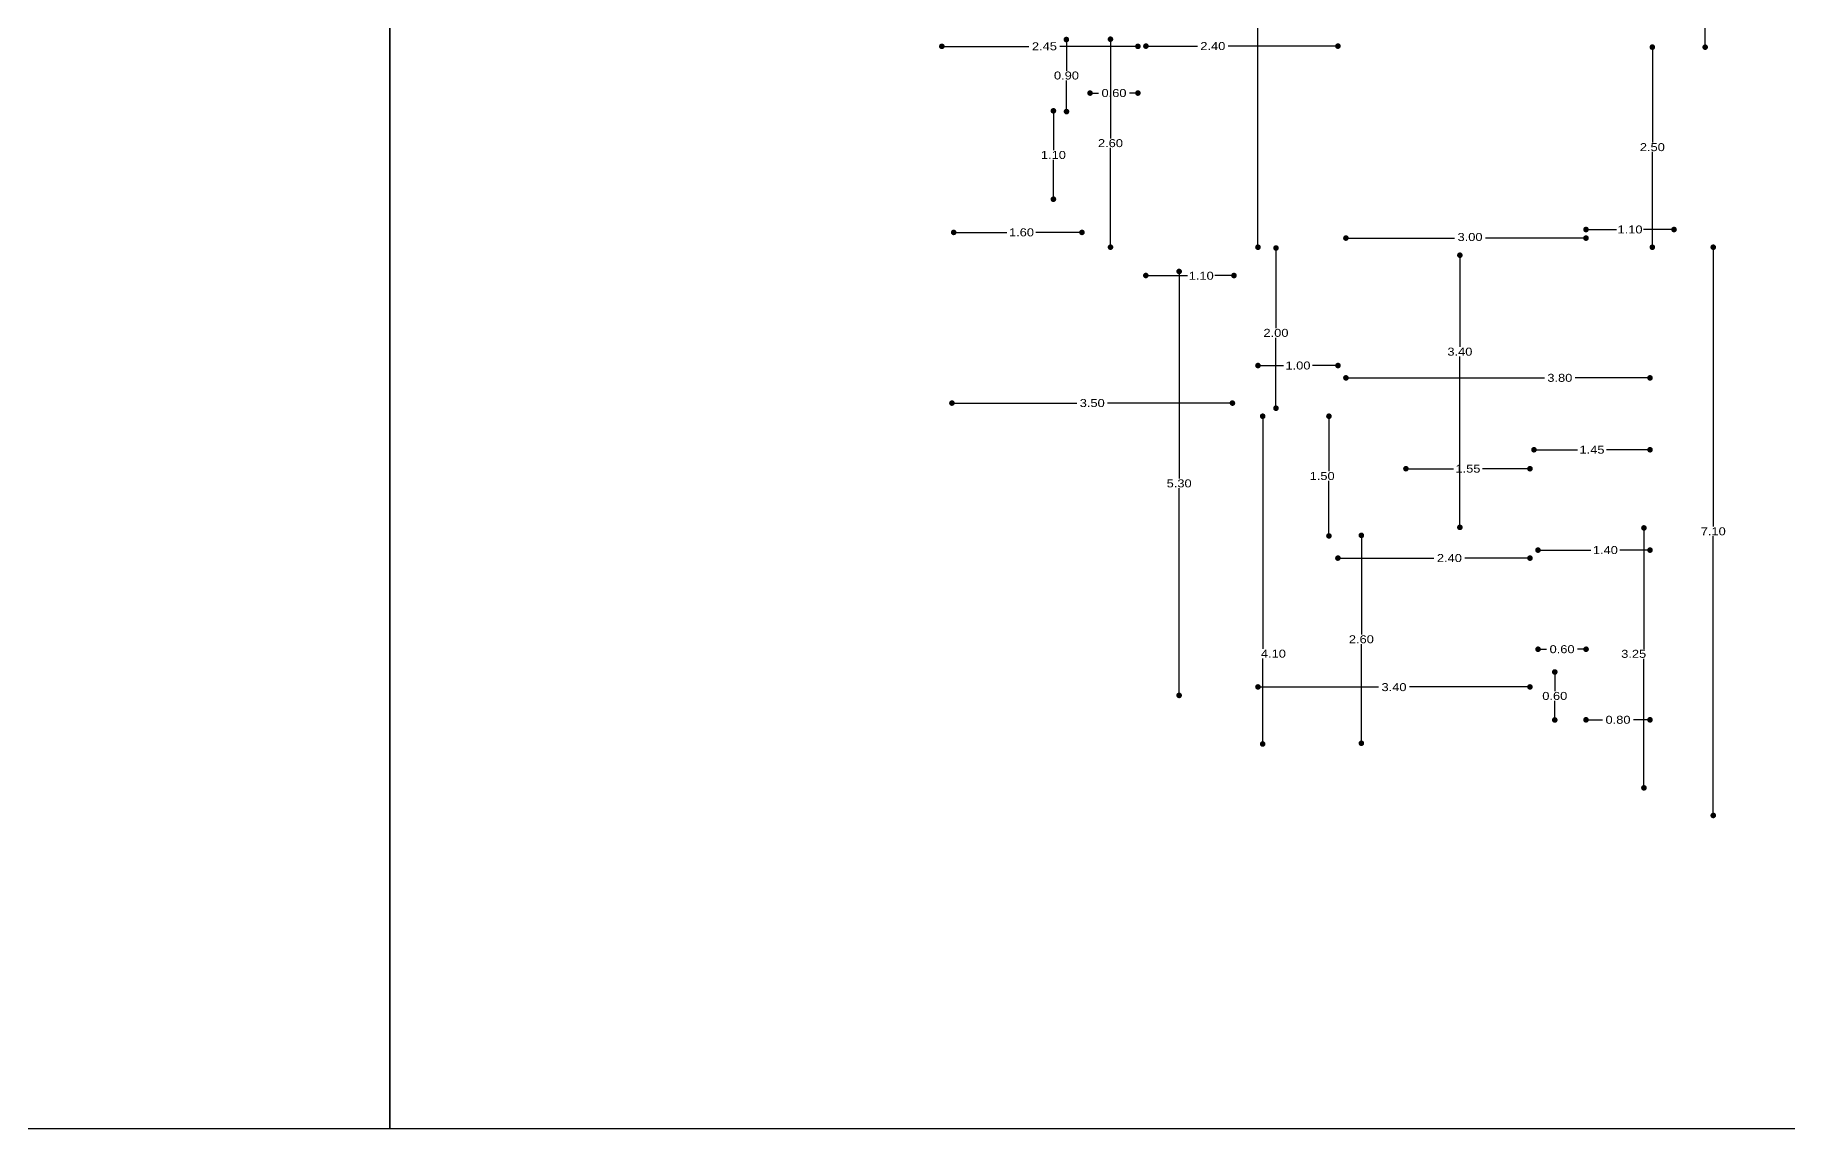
# Model space of a CAD drawing. Header units: metres. Extents: x -92 to 671, y -42 to 91.
# Drawn here: x 401.06 to 422.96, y 42.96 to 56.63 of the extents above; entities that cross this region are included whole.
import ezdxf

# ---------------------------------------------------------------- set-up
doc = ezdxf.new("R2010")
doc.units = ezdxf.units.M
doc.layers.add('01Cotas 1', color=220, linetype='Continuous')
doc.layers.add('01Texto 1', color=220, linetype='Continuous')
doc.styles.add('FUTURA', font='', dxfattribs={"width": 1.2})
doc.styles.get('FUTURA').set_extended_font_data('Futura Bk BT')
doc.dimstyles.new('50', dxfattribs={"dimscale": 0, "dimtxt": 0.1, "dimasz": 0.07, "dimexe": 0.2, "dimexo": 0.2, "dimgap": 0.01, "dimtad": 0, "dimtih": 1, "dimtoh": 1, "dimzin": 0, "dimdsep": 46, "dimtxsty": 'FUTURA', "dimblk": 'DOT', "dimcen": 0.1, "dimse1": 1, "dimse2": 1, "dimazin": 0, "dimtfac": 1, "dimtmove": 2, "dimatfit": 2, "dimldrblk": 'DOT', "dimfxl": 1, "dimtolj": 1, "dimarcsym": 0})

# ---------------------------------------------------------------- blocks, each defined once
blk = doc.blocks.new('_DOT')
at = {"color": 0, "linetype": 'ByBlock'}
blk.add_line((-0.5, 0), (-1, 0), dxfattribs=at)
at = {"color": 0, "linetype": 'ByBlock', "const_width": 0.5}
blk.add_lwpolyline([(-0.25, 0, 1), (0.25, 0, 1)], format="xyb", close=True, dxfattribs=at)
blk = doc.blocks.new('*D592')
at = {"layer": '01Cotas 1', "color": 0, "lineweight": -2, "transparency": 16777216}
for p, q in [((413.784, 55.608), (413.784, 55.186)), ((413.784, 54.644), (413.784, 55.066))]:
    blk.add_line(p, q, dxfattribs=at)
at = {"layer": 'DEFPOINTS', "color": 0, "transparency": 16777216}
for p in [(413.739, 55.678), (413.784, 55.678), (413.739, 54.574)]:
    blk.add_point(p, dxfattribs=at)
at = {"layer": '01Cotas 1', "color": 0, "lineweight": -2, "transparency": 16777216, "xscale": 0.07, "yscale": 0.07, "zscale": 0.07}
for p, rotation in [((413.784, 55.678), 90), ((413.784, 54.574), 270)]:
    blk.add_blockref('_DOT', p, dxfattribs=dict(at, rotation=rotation))
at = {"layer": '01Cotas 1', "color": 0, "transparency": 16777216, "insert": (413.784, 55.126), "char_height": 0.1, "attachment_point": 5, "style": 'FUTURA'}
blk.add_mtext('\\A1;1.10', dxfattribs=at)
blk = doc.blocks.new('*D559')
at = {"layer": '01Cotas 1', "color": 0, "lineweight": -2, "transparency": 16777216}
for p, q in [((412.586, 52.026), (414.076, 52.026)), ((415.951, 52.026), (414.461, 52.026))]:
    blk.add_line(p, q, dxfattribs=at)
at = {"layer": 'DEFPOINTS', "color": 0, "transparency": 16777216}
for p in [(412.516, 52.026), (412.516, 52.026), (416.021, 52.031)]:
    blk.add_point(p, dxfattribs=at)
at = {"layer": '01Cotas 1', "color": 0, "lineweight": -2, "transparency": 16777216, "xscale": 0.07, "yscale": 0.07, "zscale": 0.07, "rotation": 180}
blk.add_blockref('_DOT', (412.516, 52.026), dxfattribs=at)
at = {"layer": '01Cotas 1', "color": 0, "lineweight": -2, "transparency": 16777216, "xscale": 0.07, "yscale": 0.07, "zscale": 0.07}
blk.add_blockref('_DOT', (416.021, 52.026), dxfattribs=at)
at = {"layer": '01Cotas 1', "color": 0, "transparency": 16777216, "insert": (414.269, 52.026), "char_height": 0.1, "attachment_point": 5, "style": 'FUTURA'}
blk.add_mtext('\\A1;3.50', dxfattribs=at)
blk = doc.blocks.new('*D560')
at = {"layer": '01Cotas 1', "color": 0, "lineweight": -2, "transparency": 16777216}
for p, q in [((422.029, 53.904), (422.029, 50.483)), ((422.029, 46.943), (422.029, 50.363))]:
    blk.add_line(p, q, dxfattribs=at)
at = {"layer": 'DEFPOINTS', "color": 0, "transparency": 16777216}
for p in [(421.089, 53.974), (421.539, 46.873), (422.029, 46.873)]:
    blk.add_point(p, dxfattribs=at)
at = {"layer": '01Cotas 1', "color": 0, "lineweight": -2, "transparency": 16777216, "xscale": 0.07, "yscale": 0.07, "zscale": 0.07}
for p, rotation in [((422.029, 53.974), 90), ((422.029, 46.873), 270)]:
    blk.add_blockref('_DOT', p, dxfattribs=dict(at, rotation=rotation))
at = {"layer": '01Cotas 1', "color": 0, "transparency": 16777216, "insert": (422.029, 50.423), "char_height": 0.1, "attachment_point": 5, "style": 'FUTURA'}
blk.add_mtext('\\A1;7.10', dxfattribs=at)
blk = doc.blocks.new('*D561')
at = {"layer": '01Cotas 1', "color": 0, "lineweight": -2, "transparency": 16777216}
for p, q in [((421.928, 61.403), (421.928, 59.034)), ((421.928, 56.544), (421.928, 58.914))]:
    blk.add_line(p, q, dxfattribs=at)
at = {"layer": 'DEFPOINTS', "color": 0, "transparency": 16777216}
for p in [(421.539, 61.473), (421.539, 56.474), (421.928, 56.474)]:
    blk.add_point(p, dxfattribs=at)
at = {"layer": '01Cotas 1', "color": 0, "lineweight": -2, "transparency": 16777216, "xscale": 0.07, "yscale": 0.07, "zscale": 0.07}
for p, rotation in [((421.928, 61.473), 90), ((421.928, 56.474), 270)]:
    blk.add_blockref('_DOT', p, dxfattribs=dict(at, rotation=rotation))
at = {"layer": '01Cotas 1', "color": 0, "transparency": 16777216, "insert": (421.928, 58.974), "char_height": 0.1, "attachment_point": 5, "style": 'FUTURA'}
blk.add_mtext('\\A1;5.00', dxfattribs=at)
blk = doc.blocks.new('*D562')
at = {"layer": '01Cotas 1', "color": 0, "lineweight": -2, "transparency": 16777216}
for p, q in [((418.863, 53.804), (418.863, 52.728)), ((418.863, 50.543), (418.863, 52.608))]:
    blk.add_line(p, q, dxfattribs=at)
at = {"layer": 'DEFPOINTS', "color": 0, "transparency": 16777216}
for p in [(418.52, 53.874), (418.617, 50.473), (418.863, 50.473)]:
    blk.add_point(p, dxfattribs=at)
at = {"layer": '01Cotas 1', "color": 0, "lineweight": -2, "transparency": 16777216, "xscale": 0.07, "yscale": 0.07, "zscale": 0.07}
for p, rotation in [((418.863, 53.874), 90), ((418.863, 50.473), 270)]:
    blk.add_blockref('_DOT', p, dxfattribs=dict(at, rotation=rotation))
at = {"layer": '01Cotas 1', "color": 0, "transparency": 16777216, "insert": (418.863, 52.668), "char_height": 0.1, "attachment_point": 5, "style": 'FUTURA'}
blk.add_mtext('\\A1;3.40', dxfattribs=at)
blk = doc.blocks.new('*D563')
at = {"layer": '01Cotas 1', "color": 0, "lineweight": -2, "transparency": 16777216}
for p, q in [((417.509, 52.341), (419.919, 52.341)), ((421.169, 52.341), (420.305, 52.341))]:
    blk.add_line(p, q, dxfattribs=at)
at = {"layer": 'DEFPOINTS', "color": 0, "transparency": 16777216}
for p in [(417.439, 53.674), (421.239, 53.674), (421.239, 52.341)]:
    blk.add_point(p, dxfattribs=at)
at = {"layer": '01Cotas 1', "color": 0, "lineweight": -2, "transparency": 16777216, "xscale": 0.07, "yscale": 0.07, "zscale": 0.07, "rotation": 180}
blk.add_blockref('_DOT', (417.439, 52.341), dxfattribs=at)
at = {"layer": '01Cotas 1', "color": 0, "lineweight": -2, "transparency": 16777216, "xscale": 0.07, "yscale": 0.07, "zscale": 0.07}
blk.add_blockref('_DOT', (421.239, 52.341), dxfattribs=at)
at = {"layer": '01Cotas 1', "color": 0, "transparency": 16777216, "insert": (420.112, 52.341), "char_height": 0.1, "attachment_point": 5, "style": 'FUTURA'}
blk.add_mtext('\\A1;3.80', dxfattribs=at)
blk = doc.blocks.new('*D564')
at = {"layer": '01Cotas 1', "color": 0, "lineweight": -2, "transparency": 16777216}
for p, q in [((416.41, 48.479), (417.847, 48.479)), ((419.669, 48.479), (418.232, 48.479))]:
    blk.add_line(p, q, dxfattribs=at)
at = {"layer": 'DEFPOINTS', "color": 0, "transparency": 16777216}
for p in [(416.34, 50.423), (419.739, 50.373), (419.739, 48.479)]:
    blk.add_point(p, dxfattribs=at)
at = {"layer": '01Cotas 1', "color": 0, "lineweight": -2, "transparency": 16777216, "xscale": 0.07, "yscale": 0.07, "zscale": 0.07, "rotation": 180}
blk.add_blockref('_DOT', (416.34, 48.479), dxfattribs=at)
at = {"layer": '01Cotas 1', "color": 0, "lineweight": -2, "transparency": 16777216, "xscale": 0.07, "yscale": 0.07, "zscale": 0.07}
blk.add_blockref('_DOT', (419.739, 48.479), dxfattribs=at)
at = {"layer": '01Cotas 1', "color": 0, "transparency": 16777216, "insert": (418.04, 48.476), "char_height": 0.1, "attachment_point": 5, "style": 'FUTURA'}
blk.add_mtext('\\A1;3.40', dxfattribs=at)
blk = doc.blocks.new('*D565')
at = {"layer": '01Cotas 1', "color": 0, "lineweight": -2, "transparency": 16777216}
for p, q in [((417.509, 54.088), (418.797, 54.088)), ((420.369, 54.088), (419.182, 54.088))]:
    blk.add_line(p, q, dxfattribs=at)
at = {"layer": 'DEFPOINTS', "color": 0, "transparency": 16777216}
for p in [(417.439, 53.974), (420.439, 54.088), (420.439, 53.974)]:
    blk.add_point(p, dxfattribs=at)
at = {"layer": '01Cotas 1', "color": 0, "lineweight": -2, "transparency": 16777216, "xscale": 0.07, "yscale": 0.07, "zscale": 0.07, "rotation": 180}
blk.add_blockref('_DOT', (417.439, 54.088), dxfattribs=at)
at = {"layer": '01Cotas 1', "color": 0, "lineweight": -2, "transparency": 16777216, "xscale": 0.07, "yscale": 0.07, "zscale": 0.07}
blk.add_blockref('_DOT', (420.439, 54.088), dxfattribs=at)
at = {"layer": '01Cotas 1', "color": 0, "transparency": 16777216, "insert": (418.99, 54.101), "char_height": 0.1, "attachment_point": 5, "style": 'FUTURA'}
blk.add_mtext('\\A1;3.00', dxfattribs=at)
blk = doc.blocks.new('*D566')
at = {"layer": '01Cotas 1', "color": 0, "lineweight": -2, "transparency": 16777216}
for p, q in [((414.497, 56.503), (414.497, 55.334)), ((414.497, 54.044), (414.497, 55.214))]:
    blk.add_line(p, q, dxfattribs=at)
at = {"layer": 'DEFPOINTS', "color": 0, "transparency": 16777216}
for p in [(414.84, 56.573), (414.497, 53.974), (414.591, 53.974)]:
    blk.add_point(p, dxfattribs=at)
at = {"layer": '01Cotas 1', "color": 0, "lineweight": -2, "transparency": 16777216, "xscale": 0.07, "yscale": 0.07, "zscale": 0.07}
for p, rotation in [((414.497, 56.573), 90), ((414.497, 53.974), 270)]:
    blk.add_blockref('_DOT', p, dxfattribs=dict(at, rotation=rotation))
at = {"layer": '01Cotas 1', "color": 0, "transparency": 16777216, "insert": (414.497, 55.274), "char_height": 0.1, "attachment_point": 5, "style": 'FUTURA'}
blk.add_mtext('\\A1;2.60', dxfattribs=at)
blk = doc.blocks.new('*D567')
at = {"layer": '01Cotas 1', "color": 0, "lineweight": -2, "transparency": 16777216}
for p, q in [((412.608, 54.159), (413.203, 54.159)), ((414.071, 54.159), (413.566, 54.159))]:
    blk.add_line(p, q, dxfattribs=at)
at = {"layer": 'DEFPOINTS', "color": 0, "transparency": 16777216}
for p in [(414.141, 54.159), (412.538, 53.99), (414.141, 53.974)]:
    blk.add_point(p, dxfattribs=at)
at = {"layer": '01Cotas 1', "color": 0, "lineweight": -2, "transparency": 16777216, "xscale": 0.07, "yscale": 0.07, "zscale": 0.07, "rotation": 180}
blk.add_blockref('_DOT', (412.538, 54.159), dxfattribs=at)
at = {"layer": '01Cotas 1', "color": 0, "lineweight": -2, "transparency": 16777216, "xscale": 0.07, "yscale": 0.07, "zscale": 0.07}
blk.add_blockref('_DOT', (414.141, 54.159), dxfattribs=at)
at = {"layer": '01Cotas 1', "color": 0, "transparency": 16777216, "insert": (413.385, 54.159), "char_height": 0.1, "attachment_point": 5, "style": 'FUTURA'}
blk.add_mtext('\\A1;1.60', dxfattribs=at)
blk = doc.blocks.new('*D568')
at = {"layer": '01Cotas 1', "color": 0, "lineweight": -2, "transparency": 16777216}
for p, q in [((416.41, 52.495), (416.658, 52.495)), ((417.27, 52.495), (417.021, 52.495))]:
    blk.add_line(p, q, dxfattribs=at)
at = {"layer": 'DEFPOINTS', "color": 0, "transparency": 16777216}
for p in [(416.34, 52.495), (416.34, 52.47), (417.34, 52.47)]:
    blk.add_point(p, dxfattribs=at)
at = {"layer": '01Cotas 1', "color": 0, "lineweight": -2, "transparency": 16777216, "xscale": 0.07, "yscale": 0.07, "zscale": 0.07, "rotation": 180}
blk.add_blockref('_DOT', (416.34, 52.495), dxfattribs=at)
at = {"layer": '01Cotas 1', "color": 0, "lineweight": -2, "transparency": 16777216, "xscale": 0.07, "yscale": 0.07, "zscale": 0.07}
blk.add_blockref('_DOT', (417.34, 52.495), dxfattribs=at)
at = {"layer": '01Cotas 1', "color": 0, "transparency": 16777216, "insert": (416.84, 52.495), "char_height": 0.1, "attachment_point": 5, "style": 'FUTURA'}
blk.add_mtext('\\A1;1.00', dxfattribs=at)
blk = doc.blocks.new('*D569')
at = {"layer": '01Cotas 1', "color": 0, "lineweight": -2, "transparency": 16777216}
for p, q in [((416.565, 53.894), (416.565, 52.963)), ((416.565, 52.032), (416.565, 52.843))]:
    blk.add_line(p, q, dxfattribs=at)
at = {"layer": 'DEFPOINTS', "color": 0, "transparency": 16777216}
for p in [(416.565, 53.964), (416.624, 53.964), (416.624, 51.962)]:
    blk.add_point(p, dxfattribs=at)
at = {"layer": '01Cotas 1', "color": 0, "lineweight": -2, "transparency": 16777216, "xscale": 0.07, "yscale": 0.07, "zscale": 0.07}
for p, rotation in [((416.565, 53.964), 90), ((416.565, 51.962), 270)]:
    blk.add_blockref('_DOT', p, dxfattribs=dict(at, rotation=rotation))
at = {"layer": '01Cotas 1', "color": 0, "transparency": 16777216, "insert": (416.565, 52.903), "char_height": 0.1, "attachment_point": 5, "style": 'FUTURA'}
blk.add_mtext('\\A1;2.00', dxfattribs=at)
blk = doc.blocks.new('*D570')
at = {"layer": '01Cotas 1', "color": 0, "lineweight": -2, "transparency": 16777216}
for p, q in [((420.509, 54.195), (420.819, 54.195)), ((421.469, 54.195), (421.159, 54.195))]:
    blk.add_line(p, q, dxfattribs=at)
at = {"layer": 'DEFPOINTS', "color": 0, "transparency": 16777216}
for p in [(421.539, 54.195), (420.439, 53.824), (421.539, 53.824)]:
    blk.add_point(p, dxfattribs=at)
at = {"layer": '01Cotas 1', "color": 0, "lineweight": -2, "transparency": 16777216, "xscale": 0.07, "yscale": 0.07, "zscale": 0.07, "rotation": 180}
blk.add_blockref('_DOT', (420.439, 54.195), dxfattribs=at)
at = {"layer": '01Cotas 1', "color": 0, "lineweight": -2, "transparency": 16777216, "xscale": 0.07, "yscale": 0.07, "zscale": 0.07}
blk.add_blockref('_DOT', (421.539, 54.195), dxfattribs=at)
at = {"layer": '01Cotas 1', "color": 0, "transparency": 16777216, "insert": (420.989, 54.195), "char_height": 0.1, "attachment_point": 5, "style": 'FUTURA'}
blk.add_mtext('\\A1;1.10', dxfattribs=at)
blk = doc.blocks.new('*D571')
at = {"layer": '01Cotas 1', "color": 0, "lineweight": -2, "transparency": 16777216}
for p, q in [((413.946, 56.499), (413.947, 56.179)), ((413.948, 55.739), (413.947, 56.059))]:
    blk.add_line(p, q, dxfattribs=at)
at = {"layer": 'DEFPOINTS', "color": 0, "transparency": 16777216}
for p in [(413.946, 56.569), (414.14, 56.57), (414.142, 55.669)]:
    blk.add_point(p, dxfattribs=at)
at = {"layer": '01Cotas 1', "color": 0, "lineweight": -2, "transparency": 16777216, "xscale": 0.07, "yscale": 0.07, "zscale": 0.07}
for p, rotation in [((413.946, 56.569), 90.13362130060789), ((413.948, 55.669), 270.1336213006079)]:
    blk.add_blockref('_DOT', p, dxfattribs=dict(at, rotation=rotation))
at = {"layer": '01Cotas 1', "color": 0, "transparency": 16777216, "insert": (413.947, 56.119), "char_height": 0.1, "attachment_point": 5, "style": 'FUTURA'}
blk.add_mtext('\\A1;0.90', dxfattribs=at)
blk = doc.blocks.new('*D572')
at = {"layer": '01Cotas 1', "color": 0, "lineweight": -2, "transparency": 16777216}
for p, q in [((415.355, 53.601), (415.355, 51.082)), ((415.355, 48.443), (415.355, 50.962))]:
    blk.add_line(p, q, dxfattribs=at)
at = {"layer": 'DEFPOINTS', "color": 0, "transparency": 16777216}
for p in [(415.355, 53.671), (415.355, 48.373), (415.355, 48.373)]:
    blk.add_point(p, dxfattribs=at)
at = {"layer": '01Cotas 1', "color": 0, "lineweight": -2, "transparency": 16777216, "xscale": 0.07, "yscale": 0.07, "zscale": 0.07}
for p, rotation in [((415.355, 53.671), 90), ((415.355, 48.373), 270)]:
    blk.add_blockref('_DOT', p, dxfattribs=dict(at, rotation=rotation))
at = {"layer": '01Cotas 1', "color": 0, "transparency": 16777216, "insert": (415.355, 51.022), "char_height": 0.1, "attachment_point": 5, "style": 'FUTURA'}
blk.add_mtext('\\A1;5.30', dxfattribs=at)
blk = doc.blocks.new('*D573')
at = {"layer": '01Cotas 1', "color": 0, "lineweight": -2, "transparency": 16777216}
for p, q in [((421.268, 56.404), (421.268, 55.284)), ((421.268, 54.044), (421.268, 55.164))]:
    blk.add_line(p, q, dxfattribs=at)
at = {"layer": 'DEFPOINTS', "color": 0, "transparency": 16777216}
for p in [(421.539, 56.474), (421.268, 53.974), (421.539, 53.974)]:
    blk.add_point(p, dxfattribs=at)
at = {"layer": '01Cotas 1', "color": 0, "lineweight": -2, "transparency": 16777216, "xscale": 0.07, "yscale": 0.07, "zscale": 0.07}
for p, rotation in [((421.268, 56.474), 90), ((421.268, 53.974), 270)]:
    blk.add_blockref('_DOT', p, dxfattribs=dict(at, rotation=rotation))
at = {"layer": '01Cotas 1', "color": 0, "transparency": 16777216, "insert": (421.268, 55.224), "char_height": 0.1, "attachment_point": 5, "style": 'FUTURA'}
blk.add_mtext('\\A1;2.50', dxfattribs=at)
blk = doc.blocks.new('*D574')
at = {"layer": '01Cotas 1', "color": 0, "lineweight": -2, "transparency": 16777216}
for p, q in [((416.399, 51.792), (416.399, 48.954)), ((416.399, 47.836), (416.399, 48.834))]:
    blk.add_line(p, q, dxfattribs=at)
at = {"layer": 'DEFPOINTS', "color": 0, "transparency": 16777216}
for p in [(416.34, 51.862), (416.399, 51.862), (416.34, 47.766)]:
    blk.add_point(p, dxfattribs=at)
at = {"layer": '01Cotas 1', "color": 0, "lineweight": -2, "transparency": 16777216, "xscale": 0.07, "yscale": 0.07, "zscale": 0.07}
for p, rotation in [((416.399, 51.862), 90), ((416.399, 47.766), 270)]:
    blk.add_blockref('_DOT', p, dxfattribs=dict(at, rotation=rotation))
at = {"layer": '01Cotas 1', "color": 0, "transparency": 16777216, "insert": (416.533, 48.894), "char_height": 0.1, "attachment_point": 5, "style": 'FUTURA'}
blk.add_mtext('\\A1;4.10', dxfattribs=at)
blk = doc.blocks.new('*D575')
at = {"layer": '01Cotas 1', "color": 0, "lineweight": -2, "transparency": 16777216}
for p, q in [((420.509, 48.068), (420.646, 48.068)), ((421.169, 48.068), (421.032, 48.068))]:
    blk.add_line(p, q, dxfattribs=at)
at = {"layer": 'DEFPOINTS', "color": 0, "transparency": 16777216}
for p in [(420.439, 48.13), (421.239, 48.13), (421.239, 48.068)]:
    blk.add_point(p, dxfattribs=at)
at = {"layer": '01Cotas 1', "color": 0, "lineweight": -2, "transparency": 16777216, "xscale": 0.07, "yscale": 0.07, "zscale": 0.07, "rotation": 180}
blk.add_blockref('_DOT', (420.439, 48.068), dxfattribs=at)
at = {"layer": '01Cotas 1', "color": 0, "lineweight": -2, "transparency": 16777216, "xscale": 0.07, "yscale": 0.07, "zscale": 0.07}
blk.add_blockref('_DOT', (421.239, 48.068), dxfattribs=at)
at = {"layer": '01Cotas 1', "color": 0, "transparency": 16777216, "insert": (420.839, 48.068), "char_height": 0.1, "attachment_point": 5, "style": 'FUTURA'}
blk.add_mtext('\\A1;0.80', dxfattribs=at)
blk = doc.blocks.new('*D576')
at = {"layer": '01Cotas 1', "color": 0, "lineweight": -2, "transparency": 16777216}
for p, q in [((419.91, 48.95), (419.947, 48.95)), ((420.37, 48.95), (420.333, 48.95))]:
    blk.add_line(p, q, dxfattribs=at)
at = {"layer": 'DEFPOINTS', "color": 0, "transparency": 16777216}
for p in [(419.84, 48.95), (419.84, 48.835), (420.44, 48.835)]:
    blk.add_point(p, dxfattribs=at)
at = {"layer": '01Cotas 1', "color": 0, "lineweight": -2, "transparency": 16777216, "xscale": 0.07, "yscale": 0.07, "zscale": 0.07, "rotation": 180}
blk.add_blockref('_DOT', (419.84, 48.95), dxfattribs=at)
at = {"layer": '01Cotas 1', "color": 0, "lineweight": -2, "transparency": 16777216, "xscale": 0.07, "yscale": 0.07, "zscale": 0.07}
blk.add_blockref('_DOT', (420.44, 48.95), dxfattribs=at)
at = {"layer": '01Cotas 1', "color": 0, "transparency": 16777216, "insert": (420.14, 48.95), "char_height": 0.1, "attachment_point": 5, "style": 'FUTURA'}
blk.add_mtext('\\A1;0.60', dxfattribs=at)
blk = doc.blocks.new('*D577')
at = {"layer": '01Cotas 1', "color": 0, "lineweight": -2, "transparency": 16777216}
for p, q in [((420.049, 48.596), (420.049, 48.426)), ((420.049, 48.136), (420.049, 48.306))]:
    blk.add_line(p, q, dxfattribs=at)
at = {"layer": 'DEFPOINTS', "color": 0, "transparency": 16777216}
for p in [(420.14, 48.666), (420.049, 48.066), (420.14, 48.066)]:
    blk.add_point(p, dxfattribs=at)
at = {"layer": '01Cotas 1', "color": 0, "lineweight": -2, "transparency": 16777216, "xscale": 0.07, "yscale": 0.07, "zscale": 0.07}
for p, rotation in [((420.049, 48.666), 90), ((420.049, 48.066), 270)]:
    blk.add_blockref('_DOT', p, dxfattribs=dict(at, rotation=rotation))
at = {"layer": '01Cotas 1', "color": 0, "transparency": 16777216, "insert": (420.049, 48.366), "char_height": 0.1, "attachment_point": 5, "style": 'FUTURA'}
blk.add_mtext('\\A1;0.60', dxfattribs=at)
blk = doc.blocks.new('*D578')
at = {"layer": '01Cotas 1', "color": 0, "lineweight": -2, "transparency": 16777216}
for p, q in [((421.163, 50.396), (421.163, 48.952)), ((421.163, 47.288), (421.163, 48.832))]:
    blk.add_line(p, q, dxfattribs=at)
at = {"layer": 'DEFPOINTS', "color": 0, "transparency": 16777216}
for p in [(421.239, 50.466), (421.163, 47.218), (421.239, 47.218)]:
    blk.add_point(p, dxfattribs=at)
at = {"layer": '01Cotas 1', "color": 0, "lineweight": -2, "transparency": 16777216, "xscale": 0.07, "yscale": 0.07, "zscale": 0.07}
for p, rotation in [((421.163, 50.466), 90), ((421.163, 47.218), 270)]:
    blk.add_blockref('_DOT', p, dxfattribs=dict(at, rotation=rotation))
at = {"layer": '01Cotas 1', "color": 0, "transparency": 16777216, "insert": (421.035, 48.892), "char_height": 0.1, "attachment_point": 5, "style": 'FUTURA'}
blk.add_mtext('\\A1;3.25', dxfattribs=at)
blk = doc.blocks.new('*D579')
at = {"layer": '01Cotas 1', "color": 0, "lineweight": -2, "transparency": 16777216}
for p, q in [((419.909, 50.189), (420.499, 50.189)), ((421.169, 50.189), (420.862, 50.189))]:
    blk.add_line(p, q, dxfattribs=at)
at = {"layer": 'DEFPOINTS', "color": 0, "transparency": 16777216}
for p in [(419.839, 50.466), (421.239, 50.466), (421.239, 50.189)]:
    blk.add_point(p, dxfattribs=at)
at = {"layer": '01Cotas 1', "color": 0, "lineweight": -2, "transparency": 16777216, "xscale": 0.07, "yscale": 0.07, "zscale": 0.07, "rotation": 180}
blk.add_blockref('_DOT', (419.839, 50.189), dxfattribs=at)
at = {"layer": '01Cotas 1', "color": 0, "lineweight": -2, "transparency": 16777216, "xscale": 0.07, "yscale": 0.07, "zscale": 0.07}
blk.add_blockref('_DOT', (421.239, 50.189), dxfattribs=at)
at = {"layer": '01Cotas 1', "color": 0, "transparency": 16777216, "insert": (420.681, 50.189), "char_height": 0.1, "attachment_point": 5, "style": 'FUTURA'}
blk.add_mtext('\\A1;1.40', dxfattribs=at)
blk = doc.blocks.new('*D580')
at = {"layer": '01Cotas 1', "color": 0, "lineweight": -2, "transparency": 16777216}
for p, q in [((416.34, 61.103), (416.34, 57.634)), ((416.34, 54.044), (416.34, 57.514))]:
    blk.add_line(p, q, dxfattribs=at)
at = {"layer": 'DEFPOINTS', "color": 0, "transparency": 16777216}
for p in [(416.34, 61.173), (416.326, 53.974), (416.34, 53.974)]:
    blk.add_point(p, dxfattribs=at)
at = {"layer": '01Cotas 1', "color": 0, "lineweight": -2, "transparency": 16777216, "xscale": 0.07, "yscale": 0.07, "zscale": 0.07}
for p, rotation in [((416.34, 61.173), 90), ((416.34, 53.974), 270)]:
    blk.add_blockref('_DOT', p, dxfattribs=dict(at, rotation=rotation))
at = {"layer": '01Cotas 1', "color": 0, "transparency": 16777216, "insert": (416.34, 57.574), "char_height": 0.1, "attachment_point": 5, "style": 'FUTURA'}
blk.add_mtext('\\A1;7.20', dxfattribs=at)
blk = doc.blocks.new('*D581')
at = {"layer": '01Cotas 1', "color": 0, "lineweight": -2, "transparency": 16777216}
for p, q in [((418.259, 51.206), (418.783, 51.206)), ((419.669, 51.206), (419.146, 51.206))]:
    blk.add_line(p, q, dxfattribs=at)
at = {"layer": 'DEFPOINTS', "color": 0, "transparency": 16777216}
for p in [(419.739, 51.206), (418.189, 50.866), (419.739, 50.866)]:
    blk.add_point(p, dxfattribs=at)
at = {"layer": '01Cotas 1', "color": 0, "lineweight": -2, "transparency": 16777216, "xscale": 0.07, "yscale": 0.07, "zscale": 0.07, "rotation": 180}
blk.add_blockref('_DOT', (418.189, 51.206), dxfattribs=at)
at = {"layer": '01Cotas 1', "color": 0, "lineweight": -2, "transparency": 16777216, "xscale": 0.07, "yscale": 0.07, "zscale": 0.07}
blk.add_blockref('_DOT', (419.739, 51.206), dxfattribs=at)
at = {"layer": '01Cotas 1', "color": 0, "transparency": 16777216, "insert": (418.964, 51.206), "char_height": 0.1, "attachment_point": 5, "style": 'FUTURA'}
blk.add_mtext('\\A1;1.55', dxfattribs=at)
blk = doc.blocks.new('*D582')
at = {"layer": '01Cotas 1', "color": 0, "lineweight": -2, "transparency": 16777216}
for p, q in [((419.859, 51.443), (420.333, 51.443)), ((421.169, 51.443), (420.696, 51.443))]:
    blk.add_line(p, q, dxfattribs=at)
at = {"layer": 'DEFPOINTS', "color": 0, "transparency": 16777216}
for p in [(419.789, 51.466), (421.239, 51.466), (421.239, 51.443)]:
    blk.add_point(p, dxfattribs=at)
at = {"layer": '01Cotas 1', "color": 0, "lineweight": -2, "transparency": 16777216, "xscale": 0.07, "yscale": 0.07, "zscale": 0.07, "rotation": 180}
blk.add_blockref('_DOT', (419.789, 51.443), dxfattribs=at)
at = {"layer": '01Cotas 1', "color": 0, "lineweight": -2, "transparency": 16777216, "xscale": 0.07, "yscale": 0.07, "zscale": 0.07}
blk.add_blockref('_DOT', (421.239, 51.443), dxfattribs=at)
at = {"layer": '01Cotas 1', "color": 0, "transparency": 16777216, "insert": (420.514, 51.443), "char_height": 0.1, "attachment_point": 5, "style": 'FUTURA'}
blk.add_mtext('\\A1;1.45', dxfattribs=at)
blk = doc.blocks.new('*D583')
at = {"layer": '01Cotas 1', "color": 0, "lineweight": -2, "transparency": 16777216}
for p, q in [((417.227, 51.792), (417.227, 51.174)), ((417.227, 50.436), (417.227, 51.054))]:
    blk.add_line(p, q, dxfattribs=at)
at = {"layer": 'DEFPOINTS', "color": 0, "transparency": 16777216}
for p in [(417.339, 51.862), (417.227, 50.366), (417.339, 50.366)]:
    blk.add_point(p, dxfattribs=at)
at = {"layer": '01Cotas 1', "color": 0, "lineweight": -2, "transparency": 16777216, "xscale": 0.07, "yscale": 0.07, "zscale": 0.07}
for p, rotation in [((417.227, 51.862), 90), ((417.227, 50.366), 270)]:
    blk.add_blockref('_DOT', p, dxfattribs=dict(at, rotation=rotation))
at = {"layer": '01Cotas 1', "color": 0, "transparency": 16777216, "insert": (417.142, 51.114), "char_height": 0.1, "attachment_point": 5, "style": 'FUTURA'}
blk.add_mtext('\\A1;1.50', dxfattribs=at)
blk = doc.blocks.new('*D584')
at = {"layer": '01Cotas 1', "color": 0, "lineweight": -2, "transparency": 16777216}
for p, q in [((417.409, 50.089), (418.539, 50.089)), ((419.669, 50.089), (418.925, 50.089))]:
    blk.add_line(p, q, dxfattribs=at)
at = {"layer": 'DEFPOINTS', "color": 0, "transparency": 16777216}
for p in [(417.339, 50.366), (419.739, 50.366), (419.739, 50.089)]:
    blk.add_point(p, dxfattribs=at)
at = {"layer": '01Cotas 1', "color": 0, "lineweight": -2, "transparency": 16777216, "xscale": 0.07, "yscale": 0.07, "zscale": 0.07, "rotation": 180}
blk.add_blockref('_DOT', (417.339, 50.089), dxfattribs=at)
at = {"layer": '01Cotas 1', "color": 0, "lineweight": -2, "transparency": 16777216, "xscale": 0.07, "yscale": 0.07, "zscale": 0.07}
blk.add_blockref('_DOT', (419.739, 50.089), dxfattribs=at)
at = {"layer": '01Cotas 1', "color": 0, "transparency": 16777216, "insert": (418.732, 50.089), "char_height": 0.1, "attachment_point": 5, "style": 'FUTURA'}
blk.add_mtext('\\A1;2.40', dxfattribs=at)
blk = doc.blocks.new('*D585')
at = {"layer": '01Cotas 1', "color": 0, "lineweight": -2, "transparency": 16777216}
for p, q in [((417.632, 50.303), (417.632, 49.134)), ((417.632, 47.845), (417.632, 49.014))]:
    blk.add_line(p, q, dxfattribs=at)
at = {"layer": 'DEFPOINTS', "color": 0, "transparency": 16777216}
for p in [(417.339, 50.373), (416.34, 47.775), (417.632, 47.775)]:
    blk.add_point(p, dxfattribs=at)
at = {"layer": '01Cotas 1', "color": 0, "lineweight": -2, "transparency": 16777216, "xscale": 0.07, "yscale": 0.07, "zscale": 0.07}
for p, rotation in [((417.632, 50.373), 90), ((417.632, 47.775), 270)]:
    blk.add_blockref('_DOT', p, dxfattribs=dict(at, rotation=rotation))
at = {"layer": '01Cotas 1', "color": 0, "transparency": 16777216, "insert": (417.632, 49.074), "char_height": 0.1, "attachment_point": 5, "style": 'FUTURA'}
blk.add_mtext('\\A1;2.60', dxfattribs=at)
blk = doc.blocks.new('*D586')
at = {"layer": '01Cotas 1', "color": 0, "lineweight": -2, "transparency": 16777216}
for p, q in [((412.46, 56.484), (413.479, 56.484)), ((414.77, 56.484), (413.865, 56.484))]:
    blk.add_line(p, q, dxfattribs=at)
at = {"layer": 'DEFPOINTS', "color": 0, "transparency": 16777216}
for p in [(412.39, 56.481), (414.84, 56.484), (414.84, 56.467)]:
    blk.add_point(p, dxfattribs=at)
at = {"layer": '01Cotas 1', "color": 0, "lineweight": -2, "transparency": 16777216, "xscale": 0.07, "yscale": 0.07, "zscale": 0.07, "rotation": 180}
blk.add_blockref('_DOT', (412.39, 56.484), dxfattribs=at)
at = {"layer": '01Cotas 1', "color": 0, "lineweight": -2, "transparency": 16777216, "xscale": 0.07, "yscale": 0.07, "zscale": 0.07}
blk.add_blockref('_DOT', (414.84, 56.484), dxfattribs=at)
at = {"layer": '01Cotas 1', "color": 0, "transparency": 16777216, "insert": (413.672, 56.484), "char_height": 0.1, "attachment_point": 5, "style": 'FUTURA'}
blk.add_mtext('\\A1;2.45', dxfattribs=at)
blk = doc.blocks.new('*D595')
at = {"layer": '01Cotas 1', "color": 0, "lineweight": -2, "transparency": 16777216}
for p, q in [((415.01, 56.487), (415.584, 56.487)), ((417.269, 56.487), (415.969, 56.487))]:
    blk.add_line(p, q, dxfattribs=at)
at = {"layer": 'DEFPOINTS', "color": 0, "transparency": 16777216}
for p in [(414.94, 56.469), (417.339, 56.487), (417.339, 56.273)]:
    blk.add_point(p, dxfattribs=at)
at = {"layer": '01Cotas 1', "color": 0, "lineweight": -2, "transparency": 16777216, "xscale": 0.07, "yscale": 0.07, "zscale": 0.07, "rotation": 180}
blk.add_blockref('_DOT', (414.94, 56.487), dxfattribs=at)
at = {"layer": '01Cotas 1', "color": 0, "lineweight": -2, "transparency": 16777216, "xscale": 0.07, "yscale": 0.07, "zscale": 0.07}
blk.add_blockref('_DOT', (417.339, 56.487), dxfattribs=at)
at = {"layer": '01Cotas 1', "color": 0, "transparency": 16777216, "insert": (415.776, 56.487), "char_height": 0.1, "attachment_point": 5, "style": 'FUTURA'}
blk.add_mtext('\\A1;2.40', dxfattribs=at)
blk = doc.blocks.new('*D596')
at = {"layer": '01Cotas 1', "color": 0, "lineweight": -2, "transparency": 16777216}
for p, q in [((415.009, 53.62), (415.461, 53.62)), ((415.97, 53.62), (415.801, 53.62))]:
    blk.add_line(p, q, dxfattribs=at)
at = {"layer": 'DEFPOINTS', "color": 0, "transparency": 16777216}
for p in [(414.939, 53.674), (416.04, 53.674), (416.04, 53.62)]:
    blk.add_point(p, dxfattribs=at)
at = {"layer": '01Cotas 1', "color": 0, "lineweight": -2, "transparency": 16777216, "xscale": 0.07, "yscale": 0.07, "zscale": 0.07}
for p, rotation in [((414.939, 53.62), 180.0062593906593), ((416.04, 53.62), 0.006259390659265474)]:
    blk.add_blockref('_DOT', p, dxfattribs=dict(at, rotation=rotation))
at = {"layer": '01Cotas 1', "color": 0, "transparency": 16777216, "insert": (415.631, 53.617), "char_height": 0.1, "attachment_point": 5, "style": 'FUTURA'}
blk.add_mtext('\\A1;1.10', dxfattribs=at)
blk = doc.blocks.new('*D622')
at = {"layer": '01Cotas 1', "color": 0, "lineweight": -2, "transparency": 16777216}
for p, q in [((414.312, 55.9), (414.349, 55.9)), ((414.77, 55.9), (414.734, 55.9))]:
    blk.add_line(p, q, dxfattribs=at)
at = {"layer": 'DEFPOINTS', "color": 0, "transparency": 16777216}
for p in [(414.242, 55.969), (414.84, 55.969), (414.84, 55.9)]:
    blk.add_point(p, dxfattribs=at)
at = {"layer": '01Cotas 1', "color": 0, "lineweight": -2, "transparency": 16777216, "xscale": 0.07, "yscale": 0.07, "zscale": 0.07, "rotation": 180}
blk.add_blockref('_DOT', (414.242, 55.9), dxfattribs=at)
at = {"layer": '01Cotas 1', "color": 0, "lineweight": -2, "transparency": 16777216, "xscale": 0.07, "yscale": 0.07, "zscale": 0.07}
blk.add_blockref('_DOT', (414.84, 55.9), dxfattribs=at)
at = {"layer": '01Cotas 1', "color": 0, "transparency": 16777216, "insert": (414.541, 55.9), "char_height": 0.1, "attachment_point": 5, "style": 'FUTURA'}
blk.add_mtext('\\A1;0.60', dxfattribs=at)

msp = doc.modelspace()

# ---------------------------------------------------------------- linework, layer by layer
at = {"layer": '01Texto 1'}
for points in [[(379.157, 65.923), (405.492, 65.923), (405.492, 42.955), (379.157, 42.955)], [(405.492, 65.923), (426.747, 65.923), (426.747, 42.955), (405.492, 42.955)]]:
    msp.add_lwpolyline(points, close=True, dxfattribs=at)

# ---------------------------------------------------------------- dimensions: what is measured, and where the dimension line sits
at = {"layer": '01Cotas 1'}
for base, p1, p2, picture, middle in [((421.928, 56.474), (421.539, 61.473), (421.539, 56.474), '*D561', (421.928, 58.974)), ((416.34, 53.974), (416.34, 61.173), (416.326, 53.974), '*D580', (416.34, 57.574)), ((414.497, 53.974), (414.84, 56.573), (414.591, 53.974), '*D566', (414.497, 55.274)), ((421.268, 53.974), (421.539, 56.474), (421.539, 53.974), '*D573', (421.268, 55.224)), ((413.784, 55.678), (413.739, 54.574), (413.739, 55.678), '*D592', (413.784, 55.126)), ((422.029, 46.873), (421.089, 53.974), (421.539, 46.873), '*D560', (422.029, 50.423)), ((415.355, 48.373), (415.355, 53.671), (415.355, 48.373), '*D572', (415.355, 51.022)), ((417.632, 47.775), (417.339, 50.373), (416.34, 47.775), '*D585', (417.632, 49.074)), ((420.049, 48.066), (420.14, 48.666), (420.14, 48.066), '*D577', (420.049, 48.366))]:
    dim = msp.add_linear_dim(base=base, p1=p1, p2=p2, angle=90, dimstyle='50', override={"dimscale": 1}, dxfattribs=at)
    dim.commit()
    dim.dimension.update_dxf_attribs({"geometry": picture, "text_midpoint": middle})
for base, p1, p2, picture, middle in [((414.84, 56.484), (412.39, 56.481), (414.84, 56.467), '*D586', (413.672, 56.484)), ((417.339, 56.487), (414.94, 56.469), (417.339, 56.273), '*D595', (415.776, 56.487)), ((414.141, 54.159), (412.538, 53.99), (414.141, 53.974), '*D567', (413.385, 54.159)), ((420.439, 54.088), (417.439, 53.974), (420.439, 53.974), '*D565', (418.99, 54.101)), ((421.239, 52.341), (417.439, 53.674), (421.239, 53.674), '*D563', (420.112, 52.341)), ((419.739, 48.479), (416.34, 50.423), (419.739, 50.373), '*D564', (418.04, 48.476)), ((421.239, 50.189), (419.839, 50.466), (421.239, 50.466), '*D579', (420.681, 50.189)), ((419.739, 50.089), (417.339, 50.366), (419.739, 50.366), '*D584', (418.732, 50.089))]:
    dim = msp.add_linear_dim(base=base, p1=p1, p2=p2, dimstyle='50', override={"dimscale": 1}, dxfattribs=at)
    dim.commit()
    dim.dimension.update_dxf_attribs({"geometry": picture, "text_midpoint": middle, "dimtype": 160})
dim = msp.add_aligned_dim(p1=(414.142, 55.669), p2=(414.14, 56.57), distance=0.194, dimstyle='50', override={"dimscale": 1}, dxfattribs=at)
dim.commit()
dim.dimension.update_dxf_attribs({"geometry": '*D571', "text_midpoint": (413.947, 56.119)})
for base, p1, p2, picture, middle in [((414.84, 55.9), (414.242, 55.969), (414.84, 55.969), '*D622', (414.541, 55.9)), ((421.539, 54.195), (420.439, 53.824), (421.539, 53.824), '*D570', (420.989, 54.195)), ((416.34, 52.495), (417.34, 52.47), (416.34, 52.47), '*D568', (416.84, 52.495)), ((412.5164, 52.0257), (416.0207, 52.0314), (412.5164, 52.0257), '*D559', (414.2685, 52.0257)), ((421.239, 51.443), (419.789, 51.466), (421.239, 51.466), '*D582', (420.514, 51.443)), ((419.739, 51.206), (418.189, 50.866), (419.739, 50.866), '*D581', (418.964, 51.206)), ((419.84, 48.95), (420.44, 48.835), (419.84, 48.835), '*D576', (420.14, 48.95)), ((421.239, 48.068), (420.439, 48.13), (421.239, 48.13), '*D575', (420.839, 48.068))]:
    dim = msp.add_linear_dim(base=base, p1=p1, p2=p2, dimstyle='50', override={"dimscale": 1}, dxfattribs=at)
    dim.commit()
    dim.dimension.update_dxf_attribs({"geometry": picture, "text_midpoint": middle})
for base, p1, p2, angle, picture, middle, dimtype in [((416.565, 53.964), (416.624, 51.962), (416.624, 53.964), 90, '*D569', (416.565, 52.903), 160), ((418.863, 50.473), (418.52, 53.874), (418.617, 50.473), 90, '*D562', (418.863, 52.668), 160), ((416.04, 53.62), (414.939, 53.674), (416.04, 53.674), 0.0063, '*D596', (415.631, 53.617), 161), ((416.399, 51.862), (416.34, 47.766), (416.34, 51.862), 90, '*D574', (416.533, 48.894), 160), ((417.227, 50.366), (417.339, 51.862), (417.339, 50.366), 90, '*D583', (417.142, 51.114), 160), ((421.163, 47.218), (421.239, 50.466), (421.239, 47.218), 90, '*D578', (421.035, 48.892), 160)]:
    dim = msp.add_linear_dim(base=base, p1=p1, p2=p2, angle=angle, dimstyle='50', override={"dimscale": 1}, dxfattribs=at)
    dim.commit()
    dim.dimension.update_dxf_attribs({"geometry": picture, "text_midpoint": middle, "dimtype": dimtype})

doc.saveas('drawing.dxf')
